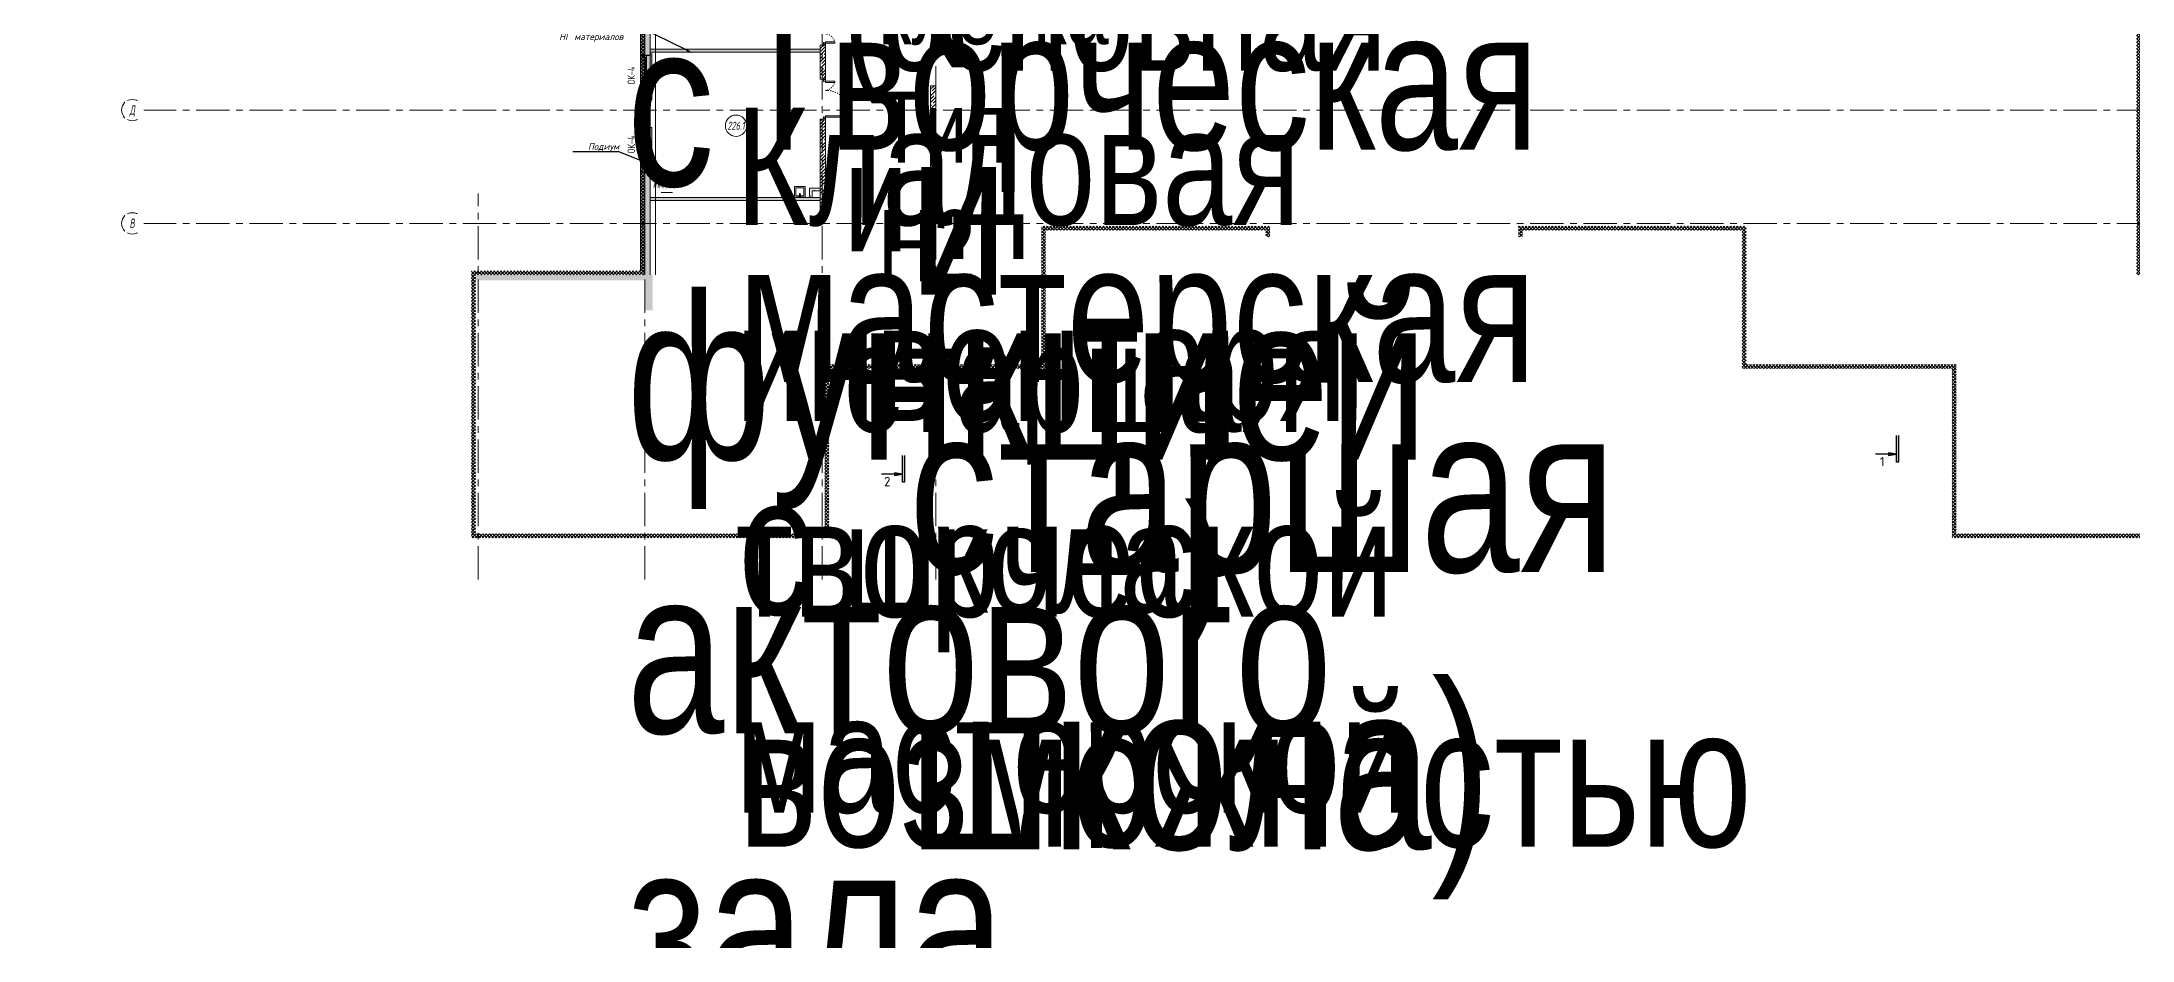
# Model space of a CAD drawing. Header units: millimetres. Extents: x 0 to 9483559, y -180456 to 305735.
# Drawn here: x 425687 to 504047, y -39063 to -5361 of the extents above; entities that cross this region are included whole.
import ezdxf
from ezdxf import colors
from ezdxf.entities.mleader import LeaderData, LeaderLine
from ezdxf.enums import TextEntityAlignment as Align
from ezdxf.math import Vec2, Vec3

# ---------------------------------------------------------------- set-up
doc = ezdxf.new("R2018")
doc.units = ezdxf.units.MM
doc.linetypes.add('ACAD_ISO03W100', pattern=[30, 12, -18])
doc.linetypes.add('CENTER', pattern=[2, 1.25, -0.25, 0.25, -0.25])
for name, color, linetype, lineweight in [('АР_Выноски АПР', 5, 'Continuous', 5), ('АР_Двери', 7, 'Continuous', 0), ('АР_Маркер экспликации', 239, 'Continuous', 13), ('АР_Навесной фасад', 250, 'Continuous', 5), ('АР_Номер помещения', 250, 'Continuous', 9), ('АР_Окна БЛОК', 250, 'Continuous', 13), ('АР_Оси', 7, 'Continuous', 25), ('АР_Отметки', 7, 'Continuous', 5), ('АР_Перегородки газоблок', 165, 'Continuous', 30), ('АР_Перегородки газоблок_Штрих', 165, 'Continuous', 5), ('АР_Подоконники', 163, 'Continuous', 9), ('АР_Разрезы', 175, 'Continuous', 9), ('АР_Сущ Несущая стена', 250, 'Continuous', 50), ('АР_Утеплитель', 250, 'Continuous', 13), ('АР_Штриховка монолит', 29, 'Continuous', 9), ('Маркировка ОКОН', 5, 'Continuous', 18), ('Сан.техника', 153, 'Continuous', 9), ('ТОНКАЯ', 253, 'Continuous', 0)]:
    doc.layers.add(name, color=color, linetype=linetype, lineweight=lineweight)
doc.layers.add('АР_Названия помещений', color=124, linetype='Continuous', lineweight=5, plot=False)
doc.layers.add('АР_Помещения_площадь', color=19, linetype='Continuous', lineweight=9, plot=False)
doc.layers.add('ТХ_сантехника', color=253, linetype='Continuous')
doc.styles.add('ISOCPEUR', font='', dxfattribs={"height": 250})
doc.styles.add('METRO-STYLE', font='isocpeur.ttf', dxfattribs={"width": 0.9, "oblique": 15})
doc.styles.add('PDF ISOCPEUR', font='isocpeur.ttf')
doc.styles.get("Standard").update_dxf_attribs({"font": 'GOST.TTF'})
doc.styles.add('ГОСТ 2.304', font='CS_Gost2304.shx', dxfattribs={"oblique": 10})
doc.styles.get('ISOCPEUR').set_extended_font_data('ISOCPEUR', italic=True)
pattern_1 = [(45, (-503057.65, 25437.69), (-61.871843, 61.871843), []), (135, (-503057.65, 25437.69), (-61.871843, -61.871843), [])]

# ---------------------------------------------------------------- blocks, each defined once
blk = doc.blocks.new('_DotSmall')
at = {"color": 0, "linetype": 'ByBlock', "const_width": 0.5}
blk.add_lwpolyline([(-0.0625, 0, 1), (0.0625, 0, 1)], format="xyb", close=True, dxfattribs=at)
blk = doc.blocks.new('Полуторная_на лестницу')
for points in [[(75, 80), (75, 1080), (125, 1080), (125, 80)], [(1375, 430), (1375, 80), (1425, 80), (1425, 430)]]:
    blk.add_lwpolyline(points, close=True)
for points in [[(0, 0), (0, 80), (20, 80), (20, 0), (0, 0)], [(20, 80), (20, 0), (90, 0), (90, 30), (75, 30), (75, 80), (20, 80)], [(1480, 80), (1480, 0), (1410, 0), (1410, 30), (1425, 30), (1425, 80), (1480, 80)], [(1500, 0), (1500, 80), (1480, 80), (1480, 0), (1500, 0)]]:
    blk.add_lwpolyline(points)
at = {"linetype": 'ACAD_ISO03W100', "ltscale": 3}
for centre, radius, start, end in [((75, 80), 1000, 0, 90), ((1465, 40), 392, 95.90754, 174.09246)]:
    blk.add_arc(centre, radius, start, end, dxfattribs=at)
blk = doc.blocks.new('*U339')
at = {"true_color": 0xffffff}
h = blk.add_hatch(color=7, dxfattribs=at)
h.dxf.hatch_style = 1
h.paths.add_polyline_path([(-1670, 210), (70, 210), (70, 140), (0, 140), (0, -220), (-1600, -220), (-1600, 140), (-1670, 140)])
for p, q in [((-1670, 210), (70, 210)), ((-1670, 210), (-1670, 140)), ((-1670, 140), (-1600, 140)), ((-1600, 0), (0, 0)), ((0, 140), (70, 140)), ((70, 210), (70, 140)), ((-1600, -70), (0, -70)), ((0, -220), (-1600, -220)), ((-1530, 0), (-1530, -70)), ((-1530, -35), (-70, -35)), ((-70, 0), (-70, -70))]:
    blk.add_line(p, q)
at = {"lineweight": 30}
for p, q in [((-1600, 140), (-1600, -220)), ((0, 140), (0, -220))]:
    blk.add_line(p, q, dxfattribs=at)
blk = doc.blocks.new('*U335')
at = {"true_color": 0xffffff}
h = blk.add_hatch(color=7, dxfattribs=at)
h.dxf.hatch_style = 1
h.paths.add_polyline_path([(-1670, 210), (70, 210), (70, 140), (0, 140), (0, -220), (-1600, -220), (-1600, 140), (-1670, 140)])
for p, q in [((-1670, 210), (70, 210)), ((-1670, 210), (-1670, 140)), ((-1670, 140), (-1600, 140)), ((-1600, 0), (0, 0)), ((0, 140), (70, 140)), ((70, 210), (70, 140)), ((-1600, -70), (0, -70)), ((0, -220), (-1600, -220)), ((-1530, 0), (-1530, -70)), ((-1530, -35), (-70, -35)), ((-70, 0), (-70, -70))]:
    blk.add_line(p, q)
at = {"lineweight": 30}
for p, q in [((-1600, 140), (-1600, -220)), ((0, 140), (0, -220))]:
    blk.add_line(p, q, dxfattribs=at)
blk = doc.blocks.new('*U332')
at = {"color": 7, "style": 'ISOCPEUR', "width": 0.7, "flags": 1}
blk.add_attdef('КАТЕГОРИЯ', (-499, -2092), '', height=250, dxfattribs=at)
at = {"layer": 'АР_Номер помещения', "color": 7, "style": 'ISOCPEUR', "width": 0.7}
blk.add_attdef('НОМЕР_ПОМЕЩЕНИЯ', text='', height=300, dxfattribs=at).set_placement((-518, 1403), align=Align.MIDDLE_CENTER)
at = {"layer": 'АР_Помещения_площадь', "color": 7, "lineweight": 30, "width": 0.7, "flags": 104}
blk.add_attdef('ИМЯ_ПОМЕЩЕНИЯ', text='', height=100, dxfattribs=at).set_placement((158, 1217), align=Align.MIDDLE_CENTER)
at = {"layer": 'АР_Помещения_площадь', "color": 7, "style": 'ISOCPEUR', "width": 0.7}
blk.add_attdef('ПЛОЩАДЬ_ПОМЕЩЕНИЯ', text='', height=200, dxfattribs=at).set_placement((-318, 583), align=Align.MIDDLE_RIGHT)
blk = doc.blocks.new('*U328')
at = {"color": 7, "style": 'ISOCPEUR', "width": 0.7, "flags": 1}
blk.add_attdef('КАТЕГОРИЯ', (-499, -2092), '', height=250, dxfattribs=at)
at = {"layer": 'АР_Номер помещения', "color": 7, "style": 'ISOCPEUR', "width": 0.7}
blk.add_attdef('НОМЕР_ПОМЕЩЕНИЯ', text='', height=300, dxfattribs=at).set_placement((-12706, 14289), align=Align.MIDDLE_CENTER)
at = {"layer": 'АР_Помещения_площадь', "color": 7, "style": 'ISOCPEUR', "width": 0.7}
blk.add_attdef('ПЛОЩАДЬ_ПОМЕЩЕНИЯ', text='', height=200, dxfattribs=at).set_placement((-12402, 13467), align=Align.MIDDLE_RIGHT)
at = {"layer": 'АР_Помещения_площадь', "color": 7, "lineweight": 30, "width": 0.7, "flags": 104}
blk.add_attdef('ИМЯ_ПОМЕЩЕНИЯ', text='', height=100, dxfattribs=at).set_placement((158, 1217), align=Align.MIDDLE_CENTER)
blk = doc.blocks.new('*U325')
at = {"color": 7, "style": 'ISOCPEUR', "width": 0.7, "flags": 1}
blk.add_attdef('КАТЕГОРИЯ', (-499, -2092), '', height=250, dxfattribs=at)
at = {"layer": 'АР_Номер помещения', "color": 7, "style": 'ISOCPEUR', "width": 0.7}
blk.add_attdef('НОМЕР_ПОМЕЩЕНИЯ', text='', height=300, dxfattribs=at).set_placement((-14595, 10538), align=Align.MIDDLE_CENTER)
at = {"layer": 'АР_Помещения_площадь', "color": 7, "style": 'ISOCPEUR', "width": 0.7}
blk.add_attdef('ПЛОЩАДЬ_ПОМЕЩЕНИЯ', text='', height=200, dxfattribs=at).set_placement((-16735, 6522), align=Align.MIDDLE_RIGHT)
at = {"layer": 'АР_Помещения_площадь', "color": 7, "lineweight": 30, "width": 0.7, "flags": 104}
blk.add_attdef('ИМЯ_ПОМЕЩЕНИЯ', text='', height=100, dxfattribs=at).set_placement((158, 1217), align=Align.MIDDLE_CENTER)
blk = doc.blocks.new('*U326')
at = {"layer": 'АР_Номер помещения', "color": 7}
blk.add_circle((-16046, 6911), 400, dxfattribs=at)
at = {"layer": 'АР_Помещения_площадь', "color": 7}
blk.add_line((-14244, 379), (-14666, 379), dxfattribs=at)
at = {"color": 7, "style": 'ISOCPEUR', "width": 0.7, "flags": 1}
blk.add_attdef('КАТЕГОРИЯ', (-499, -2092), '', height=250, dxfattribs=at)
at = {"layer": 'АР_Номер помещения', "color": 7, "style": 'ISOCPEUR', "width": 0.7}
blk.add_attdef('НОМЕР_ПОМЕЩЕНИЯ', text='', height=300, dxfattribs=at).set_placement((-16046, 6911), align=Align.MIDDLE_CENTER)
at = {"layer": 'АР_Помещения_площадь', "color": 7, "lineweight": 30, "width": 0.7, "flags": 104}
blk.add_attdef('ИМЯ_ПОМЕЩЕНИЯ', text='', height=100, dxfattribs=at).set_placement((158, 1217), align=Align.MIDDLE_CENTER)
at = {"layer": 'АР_Помещения_площадь', "color": 7, "style": 'ISOCPEUR', "width": 0.7}
blk.add_attdef('ПЛОЩАДЬ_ПОМЕЩЕНИЯ', text='', height=200, dxfattribs=at).set_placement((-14239, 625), align=Align.MIDDLE_RIGHT)
blk = doc.blocks.new('*U323')
at = {"color": 7, "style": 'ISOCPEUR', "width": 0.7, "flags": 1}
blk.add_attdef('КАТЕГОРИЯ', (-499, -2092), '', height=250, dxfattribs=at)
at = {"layer": 'АР_Номер помещения', "color": 7, "style": 'ISOCPEUR', "width": 0.7}
blk.add_attdef('НОМЕР_ПОМЕЩЕНИЯ', text='', height=300, dxfattribs=at).set_placement((-806, -3106), align=Align.MIDDLE_CENTER)
at = {"layer": 'АР_Помещения_площадь', "color": 7, "lineweight": 30, "width": 0.7, "flags": 104}
blk.add_attdef('ИМЯ_ПОМЕЩЕНИЯ', text='', height=100, dxfattribs=at).set_placement((158, 1217), align=Align.MIDDLE_CENTER)
at = {"layer": 'АР_Помещения_площадь', "color": 7, "style": 'ISOCPEUR', "width": 0.7}
blk.add_attdef('ПЛОЩАДЬ_ПОМЕЩЕНИЯ', text='', height=200, dxfattribs=at).set_placement((-568, -3814), align=Align.MIDDLE_RIGHT)
blk = doc.blocks.new('У007')
at = {"layer": 'Сан.техника', "color": 5, "linetype": 'Continuous', "lineweight": 5}
for p, q in [((-172842, 78997), (-172846, 78955)), ((-172842, 78997), (-172846, 78955)), ((-172833, 79060), (-172839, 79007)), ((-172833, 79060), (-172839, 79007)), ((-172835, 78980), (-172835, 78995)), ((-172835, 78980), (-172835, 78995)), ((-172808, 78980), (-172835, 78980)), ((-172808, 78980), (-172835, 78980)), ((-172804, 79007), (-172810, 79060)), ((-172804, 79007), (-172810, 79060)), ((-172808, 78995), (-172808, 78980)), ((-172808, 78995), (-172808, 78980)), ((-172796, 78955), (-172800, 78997)), ((-172796, 78955), (-172800, 78997))]:
    blk.add_line(p, q, dxfattribs=at)
for points in [[(-172621, 78921), (-172621, 79321), (-173021, 79321), (-173021, 78921)], [(-172671, 78980), (-172671, 79280), (-172971, 79280), (-172971, 78980)], [(-172671, 78980), (-172671, 79280), (-172971, 79280), (-172971, 78980)]]:
    blk.add_lwpolyline(points, close=True, dxfattribs=at)
for centre, radius, start, end in [((-172821, 78955), 25, 179.99969, 359.99969), ((-172821, 78955), 25, 179.99969, 359.99969), ((-172821, 78995), 21.1, 147.22867, 174.83008), ((-172821, 78995), 21.1, 147.22867, 174.83008), ((-172821, 78995), 21.1, 32.77072, 147.22867), ((-172821, 78995), 21.1, 32.77072, 147.22867), ((-172821, 78995), 13.6, 359.99969, 179.99969), ((-172821, 78995), 13.6, 359.99969, 179.99969), ((-172821, 79058), 11.2, 7.13862, 172.86077), ((-172821, 79058), 11.2, 7.13862, 172.86077), ((-172821, 78995), 21.1, 5.1693, 32.77072), ((-172821, 78995), 21.1, 5.1693, 32.77072)]:
    blk.add_arc(centre, radius, start, end, dxfattribs=at)
blk = doc.blocks.new('*U321')
at = {"layer": 'АР_Номер помещения', "color": 7}
blk.add_circle((-14561, 182), 400, dxfattribs=at)
at = {"layer": 'АР_Помещения_площадь', "color": 7}
blk.add_line((-16942, -2317), (-17365, -2317), dxfattribs=at)
at = {"color": 7, "style": 'ISOCPEUR', "width": 0.7, "flags": 1}
blk.add_attdef('КАТЕГОРИЯ', (-499, -2092), '', height=250, dxfattribs=at)
at = {"layer": 'АР_Номер помещения', "color": 7, "style": 'ISOCPEUR', "width": 0.7}
blk.add_attdef('НОМЕР_ПОМЕЩЕНИЯ', text='', height=300, dxfattribs=at).set_placement((-14561, 182), align=Align.MIDDLE_CENTER)
at = {"layer": 'АР_Помещения_площадь', "color": 7, "lineweight": 30, "width": 0.7, "flags": 104}
blk.add_attdef('ИМЯ_ПОМЕЩЕНИЯ', text='', height=100, dxfattribs=at).set_placement((158, 1217), align=Align.MIDDLE_CENTER)
at = {"layer": 'АР_Помещения_площадь', "color": 7, "style": 'ISOCPEUR', "width": 0.7}
blk.add_attdef('ПЛОЩАДЬ_ПОМЕЩЕНИЯ', text='', height=200, dxfattribs=at).set_placement((-16937, -2070), align=Align.MIDDLE_RIGHT)
blk = doc.blocks.new('A$C60573c2e')
at = {"layer": 'АР_Разрезы', "ltscale": 100}
h = blk.add_hatch(color=5, dxfattribs=at)
h.dxf.hatch_style = 1
h.paths.add_polyline_path([(59606, -71214), (59676, -71214), (59676, -72214), (59606, -72214)])
h.paths.add_polyline_path([(59306, -71864), (59606, -71914), (59306, -71914)])
h.paths.add_polyline_path([(59306, -71914), (59606, -71914), (59306, -71964)])
h = blk.add_hatch(color=5, dxfattribs=at)
h.dxf.hatch_style = 1
h.paths.add_polyline_path([(22341, -71965), (22411, -71965), (22411, -72965), (22341, -72965)])
h.paths.add_polyline_path([(22040, -72614), (22341, -72665), (22040, -72665)])
h.paths.add_polyline_path([(22040, -72665), (22341, -72665), (22040, -72715)])
at = {"layer": 'АР_Разрезы', "color": 5, "lineweight": 25, "ltscale": 100}
for p, q in [((59606, -72214), (59606, -71214)), ((59676, -71214), (59676, -72214)), ((22341, -72965), (22341, -71965)), ((22411, -71965), (22411, -72965)), ((59606, -71914), (59306, -71864)), ((59306, -71864), (59306, -71964)), ((59306, -71964), (59606, -71914)), ((22341, -72665), (22040, -72614)), ((22040, -72614), (22040, -72715)), ((22040, -72715), (22341, -72665)), ((59676, -72214), (59606, -72214)), ((22411, -72965), (22341, -72965))]:
    blk.add_line(p, q, dxfattribs=at)
blk.add_lwpolyline([(59606, -71914), (58822, -71914)], dxfattribs=at)
at = {"layer": 'АР_Разрезы', "color": 5, "lineweight": 25, "ltscale": 100, "elevation": 0}
blk.add_lwpolyline([(22341, -72665), (21557, -72665)], dxfattribs=at)
at = {"layer": 'АР_Разрезы', "color": 5, "lineweight": 25, "ltscale": 100, "char_height": 350, "width": 583.33, "attachment_point": 3, "style": 'METRO-STYLE'}
for s, insert in [('{\\Q0;\\W1;1}', (59156, -72014)), ('{\\Q0;\\W1;2}', (21891, -72765))]:
    blk.add_mtext(s, dxfattribs=dict(at, insert=insert))
blk = doc.blocks.new('АР')
at = {"layer": 'АР_Отметки', "lineweight": 9}
ml = blk.add_multileader_mtext('Standard', dxfattribs=at)
ml.set_content('+3,950', color=256, style='ISOCPEUR')
ml.set_leader_properties(color=256, linetype='Continuous', lineweight=-1)
ml.set_arrow_properties(name='DOTSMALL')
ml.build(insert=Vec2(0, 0))
ml.multileader.update_dxf_attribs({"has_text_frame": 1, "text_left_attachment_type": 4, "text_right_attachment_type": 4, "dogleg_length": 100, "arrow_head_size": 180})
ctx = ml.context
ctx.base_point, ctx.char_height, ctx.arrow_head_size, ctx.landing_gap_size, ctx.plane_origin = Vec3(535859.3, -64527.6), 250, 180, 50, Vec3(535777.9, -65795.2)
ctx.left_attachment, ctx.right_attachment = 4, 4
notes = []
notes.append((ctx, [(0, (0, 0, 0), (0, 0), (1, 0), 1, [])]))
ctx.mtext.insert, ctx.mtext.width, ctx.mtext.line_spacing_style, ctx.mtext.flow_direction = Vec3(535909.3, -64194.3), 852.697, 2, 5
ml = blk.add_multileader_mtext('Standard', dxfattribs=at)
ml.set_content('+1,975', color=256, style='ISOCPEUR')
ml.set_leader_properties(color=256, linetype='Continuous', lineweight=-1)
ml.set_arrow_properties(name='DOTSMALL')
ml.build(insert=Vec2(0, 0))
ml.multileader.update_dxf_attribs({"has_text_frame": 1, "text_left_attachment_type": 4, "text_right_attachment_type": 4, "dogleg_length": 100, "arrow_head_size": 180})
ctx = ml.context
ctx.base_point, ctx.char_height, ctx.arrow_head_size, ctx.landing_gap_size, ctx.plane_origin = Vec3(535547.2, -69638.6), 250, 180, 50, Vec3(538679.3, -70810.3)
ctx.left_attachment, ctx.right_attachment = 4, 4
notes.append((ctx, [(0, (0, 0, 0), (0, 0), (1, 0), 1, [])]))
ctx.mtext.insert, ctx.mtext.width, ctx.mtext.line_spacing_style, ctx.mtext.flow_direction = Vec3(535597.2, -69238.6), 852.697, 2, 5
ml = blk.add_multileader_mtext('Standard', dxfattribs=at)
ml.set_content('+2,410', color=256, style='ISOCPEUR')
ml.set_leader_properties(color=256, linetype='Continuous', lineweight=-1)
ml.set_arrow_properties(name='DOTSMALL')
ml.build(insert=Vec2(0, 0))
ml.multileader.update_dxf_attribs({"has_text_frame": 1, "text_left_attachment_type": 4, "text_right_attachment_type": 4, "dogleg_length": 100, "arrow_head_size": 180})
ctx = ml.context
ctx.base_point, ctx.char_height, ctx.arrow_head_size, ctx.landing_gap_size, ctx.plane_origin = Vec3(532465, -81071.4), 250, 180, 50, Vec3(530303.8, -81662.7)
ctx.left_attachment, ctx.right_attachment = 4, 4
notes.append((ctx, [(0, (0, 0, 0), (0, 0), (1, 0), 1, [])]))
ctx.mtext.insert, ctx.mtext.width, ctx.mtext.line_spacing_style, ctx.mtext.flow_direction = Vec3(532515, -80738.1), 852.697, 2, 5
for ctx, leaders in notes:
    for number, flags, end, landing, length, lines in leaders:
        leader = LeaderData()
        leader.index, (leader.has_last_leader_line, leader.has_dogleg_vector, leader.attachment_direction) = number, flags
        leader.last_leader_point, leader.dogleg_vector, leader.dogleg_length = Vec3(end), Vec3(landing), length
        for number, points, colour, breaks in lines:
            line = LeaderLine()
            line.index, line.vertices, line.color, line.breaks = number, Vec3.list(points), colors.encode_raw_color(colour), breaks
            leader.lines.append(line)
        ctx.leaders.append(leader)

msp = doc.modelspace()

# ---------------------------------------------------------------- block references
at = {"color": 12, "true_color": 0xe00000}
msp.add_blockref('АР', (0, 0), dxfattribs=at)

# ---------------------------------------------------------------- next in the draw order: hatches: boundary and pattern name
at = {"layer": 'АР_Перегородки газоблок_Штрих', "lineweight": 9, "ltscale": 100}
h = msp.add_hatch(dxfattribs=at)
h.set_pattern_fill('AR-CONC', color=256, scale=30)
h.set_pattern_definition([(50, (518904.68, -73354.69), (215.17805, -18.82564), [22.5, -247.5]), (355, (518904.68, -73354.7), (-41.6254, 225.65764), [18, -198]), (100.45144, (518922.61, -73356.26), (173.55265, 206.832), [19.12206, -210.34263]), (46.1842, (518904.68, -73294.7), (320.1724, -49.6558), [33.75, -371.25]), (96.63564, (518931.36, -73298.83), (280.3986, 292.2356), [28.6831, -315.5141]), (351.18416, (518904.68, -73294.7), (280.3986, 292.2356), [27, -297]), (21, (518934.68, -73309.69), (179.0721, -120.78567), [22.5, -247.5]), (326, (518934.68, -73309.7), (72.9946, 217.545), [18, -198]), (71.45144, (518949.6, -73319.75), (252.0667, 96.75935), [19.12206, -210.34263]), (37.5, (518904.68, -73354.69), (3.647957, 99.868156), [0, -195.6, 0, -201, 0, -198.75]), (7.5, (518904.68, -73354.69), (78.92086, 118.32351), [0, -114.6, 0, -191.1, 0, -75.75]), (327.5, (518837.78, -73354.69), (160.14673, -6.76646), [0, -75, 0, -234, 0, -310.5]), (317.5, (518807.78, -73354.69), (174.95585, 30.0315), [0, -97.5, 0, -155.4, 0, -220.5])])
h.paths.add_polyline_path([(454864, -5634), (448489, -5634), (448489, -5754), (454864, -5754)])
h = msp.add_hatch(dxfattribs=at)
h.set_pattern_fill('AR-CONC', color=256, scale=30, angle=90)
h.set_pattern_definition([(140, (516884.24, 10049.86), (18.82564, 215.17805), [22.5, -247.5]), (85, (516884.24, 10049.86), (-225.65764, -41.6254), [18, -198]), (190.45144, (516885.8, 10067.8), (-206.832, 173.55265), [19.12206, -210.3426]), (136.1842, (516824.24, 10049.86), (49.6558, 320.1724), [33.75, -371.25]), (186.63564, (516828.38, 10076.54), (-292.2356, 280.3986), [28.6831, -315.5141]), (81.18416, (516824.24, 10049.86), (-292.2356, 280.3986), [27, -297]), (111, (516839.24, 10079.86), (120.78567, 179.0721), [22.5, -247.5]), (56, (516839.24, 10079.86), (-217.545, 72.9946), [18, -198]), (161.45144, (516849.3, 10094.78), (-96.75935, 252.0667), [19.12206, -210.3426]), (127.5, (516884.24, 10049.86), (-99.86816, 3.64796), [0, -195.6, 0, -201, 0, -198.75]), (97.5, (516884.24, 10049.86), (-118.32351, 78.92086), [0, -114.6, 0, -191.1, 0, -75.75]), (57.5, (516884.24, 9982.96), (6.76646, 160.14673), [0, -75, 0, -234, 0, -310.5]), (47.5, (516884.24, 9952.96), (-30.0315, 174.95585), [0, -97.5, 0, -155.4, 0, -220.5])])
h.paths.add_polyline_path([(454464, -10850.8), (454864, -10850.8), (454864, -10950.8), (454564, -10950.8), (454564, -11200.8), (454464, -11200.8)])
h = msp.add_hatch(dxfattribs=at)
h.set_pattern_fill('AR-CONC', color=256, scale=30)
h.set_pattern_definition([(50, (518904.68, -78921.52), (215.17805, -18.82564), [22.5, -247.5]), (355, (518904.68, -78921.52), (-41.6254, 225.65764), [18, -198]), (100.45144, (518922.61, -78923.09), (173.55265, 206.832), [19.12206, -210.34263]), (46.1842, (518904.68, -78861.52), (320.1724, -49.6558), [33.75, -371.25]), (96.63564, (518931.36, -78865.66), (280.3986, 292.2356), [28.6831, -315.5141]), (351.18416, (518904.68, -78861.52), (280.3986, 292.2356), [27, -297]), (21, (518934.68, -78876.52), (179.0721, -120.78567), [22.5, -247.5]), (326, (518934.68, -78876.52), (72.9946, 217.545), [18, -198]), (71.45144, (518949.6, -78886.59), (252.0667, 96.75935), [19.12206, -210.34263]), (37.5, (518904.68, -78921.52), (3.647957, 99.868156), [0, -195.6, 0, -201, 0, -198.75]), (7.5, (518904.68, -78921.52), (78.92086, 118.32351), [0, -114.6, 0, -191.1, 0, -75.75]), (327.5, (518837.78, -78921.52), (160.14673, -6.76646), [0, -75, 0, -234, 0, -310.5]), (317.5, (518807.78, -78921.52), (174.95585, 30.0315), [0, -97.5, 0, -155.4, 0, -220.5])])
h.paths.add_polyline_path([(454864, -11200.8), (448489, -11200.8), (448489, -11320.8), (454864, -11320.8)])
at = {"layer": 'АР_Утеплитель', "lineweight": 9, "ltscale": 100}
h = msp.add_hatch(dxfattribs=at)
h.set_pattern_fill('ANSI37', color=256, scale=700)
h.set_pattern_definition(pattern_1)
h.paths.add_polyline_path([(457023.6, 24023), (456873.6, 24023), (456868.8, 23454.2), (459998.8, 23454.2), (459998.8, 20524.2), (463119, 20524.2), (463119, 12504.2), (459318.8, 12504.2), (459318.8, 12374.2), (453928.8, 12374.2), (453928.8, 3764.2), (458904, 3764.2), (458904, 7729.2), (493704, 7729.2), (493704, 3764.2), (504204, 3764.2), (504204, -14105.8), (510554, -14105.8), (510554, -23815.8), (497454, -23815.8), (497454, -17465.8), (489574, -17465.8), (489574, -12275.8), (481038.7, -12275.8), (481038.7, -12675.8), (481188.7, -12675.8), (481188.7, -12425.8), (489424, -12425.8), (489424, -17615.8), (497304, -17615.8), (497304, -23965.8), (510704, -23965.8), (510704, -13955.8), (504354, -13955.8), (504354, 3914.2), (493854, 3914.2), (493854, 7879.2), (458754, 7879.2), (458754, 3914.2), (454078.8, 3914.2), (454078.8, 12224.2), (459468.8, 12224.2), (459468.8, 12354.2), (463269, 12354.2), (463269, 20674.2), (460148.8, 20674.2), (460148.8, 23604.2), (457018.8, 23604.2)])
h.paths.add_polyline_path([(456868.8, 25663), (457018.8, 25663), (457018.8, 26804.4), (457168.8, 26804.4), (457168.8, 26954.4), (456868.8, 26954.4)])
h = msp.add_hatch(dxfattribs=at)
h.set_pattern_fill('ANSI37', color=256, scale=700)
h.set_pattern_definition(pattern_1)
h.paths.add_polyline_path([(441939, -14105.8), (448289, -14105.8), (448289, 3124.2), (441288.8, 3124.2), (441288.8, 4844.2), (441138.8, 4844.2), (441138.8, 2974.2), (448139, 2974.2), (448139, -13955.8), (441789, -13955.8), (441789, -23965.8), (455189, -23965.8), (455189, -17615.8), (463309, -17615.8), (463309, -12425.8), (471576.4, -12425.8), (471576.4, -12675.8), (471726.4, -12675.8), (471726.4, -12275.8), (463159, -12275.8), (463159, -17465.8), (455039, -17465.8), (455039, -23815.8), (441939, -23815.8)])
at = {"layer": 'АР_Штриховка монолит', "lineweight": 9, "ltscale": 100}
h = msp.add_hatch(dxfattribs=at)
h.set_pattern_fill('ANSI35', color=256, scale=700)
h.set_pattern_definition([(45, (-509548.83, 86284.06), (-123.743687, 123.743687), []), (45, (-509425.08, 86284.06), (-123.743687, 123.743687), [218.75, -43.75, 0, -43.75])])
h.paths.add_polyline_path([(448488.9, 3564.2), (448288.9, 3564.2), (448288.9, -14105.8), (441939, -14105.8), (441939, -14305.8), (442139, -14305.8), (448289, -14305.8), (448289, -15431.7), (448589, -15431.7), (448589, -14105.8), (448489, -14105.8)])
h = msp.add_hatch(dxfattribs=at)
h.set_pattern_fill('ANSI35', color=256, scale=700)
h.set_pattern_definition([(45, (-519338.83, 91799.06), (-123.743687, 123.743687), []), (45, (-519215.08, 91799.06), (-123.743687, 123.743687), [218.75, -43.75, 0, -43.75])])
h.paths.add_polyline_path([(455064, -5484.6), (454864, -5484.6), (454864, -6760.8), (455064, -6760.8)])
h = msp.add_hatch(dxfattribs=at)
h.set_pattern_fill('ANSI35', color=256, scale=700)
h.set_pattern_definition([(45, (-515198.83, 87305.18), (-123.743687, 123.743687), []), (45, (-515075.08, 87305.18), (-123.743687, 123.743687), [218.75, -43.75, 0, -43.75])])
h.paths.add_polyline_path([(459204, -7013.4), (459004, -7013.4), (459004, -11254.7), (459204, -11254.7)])
h = msp.add_hatch(dxfattribs=at)
h.set_pattern_fill('ANSI35', color=256, scale=700)
h.set_pattern_definition([(45, (-519338.83, 83394.06), (-123.743687, 123.743687), []), (45, (-519215.08, 83394.06), (-123.743687, 123.743687), [218.75, -43.75, 0, -43.75])])
h.paths.add_polyline_path([(455064, -8260.8), (454864, -8260.8), (454864, -11680.8), (455064, -11680.8)])

# ---------------------------------------------------------------- next in the draw order: linework, layer by layer
at = {"layer": 'АР_Навесной фасад', "lineweight": 9, "ltscale": 100}
for p, q in [((448129, -13945.8), (448129, 2964.2)), ((448139, -13955.8), (448139, 2974.2))]:
    msp.add_line(p, q, dxfattribs=at)
at = {"layer": 'АР_Оси', "linetype": 'CENTER', "lineweight": 9, "ltscale": 1000}
for p, q in [((459204, -25527.1), (459204, 8780.4)), ((448289, -25527.1), (448289, 8356.8)), ((454939, -25527.1), (454939, 3855.4)), ((429475.2, -7925.8), (513072.4, -7925.8)), ((442039, -25527.1), (442039, -11049)), ((429475.2, -12175.8), (513072.4, -12175.8))]:
    msp.add_line(p, q, dxfattribs=at)
at = {"layer": 'АР_Оси', "lineweight": 9, "ltscale": 0.5}
for centre in [(429075.2, -7925.8), (429075.2, -12175.8)]:
    msp.add_circle(centre, 400, dxfattribs=at)
at = {"layer": 'АР_Перегородки газоблок', "lineweight": 9, "ltscale": 100}
for points in [[(448489, -5634), (454864, -5634)], [(448489, -5754), (454864, -5754)], [(448489, -11200.8), (454864, -11200.8)], [(448489, -11320.8), (454864, -11320.8)]]:
    msp.add_lwpolyline(points, dxfattribs=at)
msp.add_lwpolyline([(454864, -10850.8), (454464, -10850.8), (454464, -11200.8), (454564, -11200.8), (454564, -10950.8), (454864, -10950.8)], close=True, dxfattribs=at)
at = {"layer": 'АР_Подоконники', "lineweight": 9, "ltscale": 100}
for p, q in [((448689, -6093.8), (448689, 3044.6)), ((448689, -14105.8), (448689, -5780.8))]:
    msp.add_line(p, q, dxfattribs=at)
at = {"layer": 'АР_Сущ Несущая стена', "lineweight": 9, "ltscale": 100}
for p, q in [((448289, -14105.8), (448289, 3764.2)), ((448489, -14105.8), (448489, 3564.2)), ((454864, -6760.8), (454864, -5484.6)), ((454864, -5484.6), (455064, -5484.6)), ((455064, -6760.8), (455064, -5484.6)), ((454864, -6760.8), (455064, -6760.8)), ((459004, -7013.4), (459004, -11254.7)), ((459004, -7013.4), (459204, -7013.4)), ((459204, -7013.4), (459204, -11254.7)), ((454864, -11680.8), (454864, -8260.8)), ((454864, -8260.8), (455064, -8260.8)), ((455064, -11680.8), (455064, -8260.8))]:
    msp.add_line(p, q, dxfattribs=at)

# ---------------------------------------------------------------- next in the draw order: block references
at = {"layer": 'АР_Двери', "lineweight": 9, "rotation": 270}
msp.add_blockref('Полуторная_на лестницу', (454984, -3984.6), dxfattribs=at)
at = {"layer": 'АР_Двери', "lineweight": 9, "xscale": -1, "rotation": 270}
msp.add_blockref('Полуторная_на лестницу', (454984, -8260.8), dxfattribs=at)
at = {"layer": 'АР_Маркер экспликации', "lineweight": 9}
ref = msp.add_blockref('*U332', (457845.8, 34273.3), dxfattribs=at)
lines = msp.add_mtext('\\W0.8000;Коридор и рекреация (основная и старшая школа)', dxfattribs={"layer": 'АР_Названия помещений', "insert": (458192.8, 32998.7), "char_height": 6239.8, "width": 926.94, "attachment_point": 1})
ref.add_attrib('ИМЯ_ПОМЕЩЕНИЯ', '', (458192.8, 32998.7), dxfattribs={"flags": 104}).embed_mtext(lines)
at = {"layer": 'АР_Маркер экспликации', "color": 7, "lineweight": 9}
ref = msp.add_blockref('*U323', (456486.7, 22175.5), dxfattribs=at)
lines = msp.add_mtext('\\W0.8000;Коридор и рекреация (основная и старшая школа)', dxfattribs={"layer": 'АР_Названия помещений', "insert": (455746.7, 17956), "char_height": 4065.63, "width": 363.33, "attachment_point": 1})
ref.add_attrib('ИМЯ_ПОМЕЩЕНИЯ', '', (455746.7, 17956), dxfattribs={"flags": 104}).embed_mtext(lines)
ref = msp.add_blockref('*U328', (459768.2, 3662.9), dxfattribs=at)
lines = msp.add_mtext('\\W0.8000;Многофункциональное пространство с функцией актового зала (с эстрадой в уровне пола)', dxfattribs={"layer": 'АР_Названия помещений', "insert": (447608.9, 15921.2), "char_height": 6157.775, "width": 926.94, "attachment_point": 1})
ref.add_attrib('ИМЯ_ПОМЕЩЕНИЯ', '', (447608.9, 15921.2), dxfattribs={"flags": 104}).embed_mtext(lines)
ref = msp.add_blockref('*U326', (473014.9, -4059.3), dxfattribs=at)
ref.add_attrib('НОМЕР_ПОМЕЩЕНИЯ', '201', dxfattribs={"layer": 'АР_Номер помещения', "color": 7, "height": 300, "style": 'ISOCPEUR', "width": 0.7}).set_placement((456969.2, 2852), align=Align.MIDDLE_CENTER)
lines = msp.add_mtext('\\W0.8000;Лестничная клетка Тип Н2', dxfattribs={"layer": 'АР_Названия помещений', "insert": (457041.2, 1657), "char_height": 2666.311, "width": 926.94, "attachment_point": 1})
ref.add_attrib('ИМЯ_ПОМЕЩЕНИЯ', '', (457041.2, 1657), dxfattribs={"flags": 104}).embed_mtext(lines)
ref.add_attrib('ПЛОЩАДЬ_ПОМЕЩЕНИЯ', '#####', dxfattribs={"layer": 'АР_Помещения_площадь', "color": 7, "height": 200, "style": 'ISOCPEUR', "width": 0.7}).set_placement((458776.1, -3434), align=Align.MIDDLE_RIGHT)
ref = msp.add_blockref('*U325', (466274, -11610.9), dxfattribs=at)
lines = msp.add_mtext('\\W0.8000;Творческая мастерская с возможностью разделения трансформируемой перегородкой на два помещения', dxfattribs={"layer": 'АР_Названия помещений', "insert": (451788.8, -4185.5), "char_height": 5228.0139, "width": 926.94, "attachment_point": 1})
ref.add_attrib('ИМЯ_ПОМЕЩЕНИЯ', '', (451788.8, -4185.5), dxfattribs={"flags": 104}).embed_mtext(lines)
ref = msp.add_blockref('*U321', (466274, -8692.3), dxfattribs=at)
ref.add_attrib('НОМЕР_ПОМЕЩЕНИЯ', '226.1', dxfattribs={"layer": 'АР_Номер помещения', "color": 7, "height": 300, "style": 'ISOCPEUR', "width": 0.7}).set_placement((451713.3, -8509.9), align=Align.MIDDLE_CENTER)
lines = msp.add_mtext('\\W0.8000;Кладовая инвентаря творческой мастерской', dxfattribs={"layer": 'АР_Названия помещений', "insert": (451694.3, -7832.5), "char_height": 4406.675, "width": 926.94, "attachment_point": 1})
ref.add_attrib('ИМЯ_ПОМЕЩЕНИЯ', '', (451694.3, -7832.5), dxfattribs={"flags": 104}).embed_mtext(lines)
ref.add_attrib('ПЛОЩАДЬ_ПОМЕЩЕНИЯ', '#####', dxfattribs={"layer": 'АР_Помещения_площадь', "color": 7, "height": 200, "style": 'ISOCPEUR', "width": 0.7}).set_placement((449336.6, -10762.4), align=Align.MIDDLE_RIGHT)
at = {"layer": 'АР_Окна БЛОК', "lineweight": 9, "rotation": 270}
for name, p in [('*U335', (448349, -7480.8)), ('*U339', (448349, -10250.8))]:
    msp.add_blockref(name, p, dxfattribs=at)
at = {"layer": 'ТОНКАЯ', "color": 31, "lineweight": 9, "ltscale": 100, "true_color": 0xfecc66}
msp.add_blockref('A$C60573c2e', (435608.9, 51080.3), dxfattribs=at)
at = {"layer": 'ТХ_сантехника', "lineweight": 9}
msp.add_blockref('У007', (626926.5, -90116.3), dxfattribs=at)

# ---------------------------------------------------------------- next in the draw order: texts
at = {"layer": 'Маркировка ОКОН', "lineweight": 9, "char_height": 275.423, "attachment_point": 7, "rotation": 90, "style": 'PDF ISOCPEUR'}
for insert in [(447923.6, -6963), (447923.6, -9545.6)]:
    msp.add_mtext('{\\W0.8;ОК-4}', dxfattribs=dict(at, insert=insert))

# ---------------------------------------------------------------- next in the draw order: leaders
at = {"layer": 'АР_Выноски АПР', "lineweight": 9}
ml = msp.add_multileader_mtext('Standard', dxfattribs=at)
ml.set_content('Трансформируемая перегородка из НГ материалов', color=256, style='ISOCPEUR')
ml.set_leader_properties()
ml.build(insert=Vec2(0, 0))
ml.multileader.update_dxf_attribs({"text_left_attachment_type": 6, "text_right_attachment_type": 6, "dogleg_length": 26, "arrow_head_size": 250})
ctx = ml.context
ctx.base_point, ctx.char_height, ctx.arrow_head_size, ctx.landing_gap_size, ctx.plane_origin = Vec3(444110.5, -4540), 250, 250, 25, Vec3(450340, -5770.8)
ctx.left_attachment, ctx.right_attachment = 6, 6
notes = []
notes.append((ctx, [(1, (1, 1, 0), (447543.7, -4540), (-1, 0), 401.1, [(0, [(450089.2, -5787.3)], 256, [])])]))
ctx.mtext.insert, ctx.mtext.width, ctx.mtext.flow_direction = Vec3(445078.8, -4215), 2890.635, 5
ml = msp.add_multileader_mtext('Standard', dxfattribs=at)
ml.set_content('Трансформируемая перегородка из НГ материалов', color=256, style='ISOCPEUR')
ml.set_leader_properties()
ml.build(insert=Vec2(0, 0))
ml.multileader.update_dxf_attribs({"text_left_attachment_type": 6, "text_right_attachment_type": 6, "dogleg_length": 26, "arrow_head_size": 250})
ctx = ml.context
ctx.base_point, ctx.char_height, ctx.arrow_head_size, ctx.landing_gap_size, ctx.plane_origin = Vec3(444110.5, -4540), 250, 250, 25, Vec3(450340, -5770.8)
ctx.left_attachment, ctx.right_attachment = 6, 6
notes.append((ctx, [(1, (1, 1, 0), (447543.7, -4540), (-1, 0), 401.1, [(0, [(450089.2, -5787.3)], 256, [])])]))
ctx.mtext.insert, ctx.mtext.width, ctx.mtext.flow_direction = Vec3(445078.8, -4215), 2890.635, 5
ml = msp.add_multileader_mtext('Standard', dxfattribs=at)
ml.set_content('Подиум', color=256, style='ISOCPEUR')
ml.set_leader_properties()
ml.build(insert=Vec2(0, 0))
ml.multileader.update_dxf_attribs({"text_left_attachment_type": 6, "text_right_attachment_type": 6, "dogleg_length": 26, "arrow_head_size": 250})
ctx = ml.context
ctx.base_point, ctx.char_height, ctx.arrow_head_size, ctx.landing_gap_size, ctx.plane_origin = Vec3(445743.4, -9490.1), 250, 250, 25, Vec3(450458.3, -10720.8)
ctx.left_attachment, ctx.right_attachment = 6, 6
notes.append((ctx, [(1, (1, 1, 0), (447321, -9490.1), (-1, 0), 401.1, [(0, [(450139.7, -10608.6)], 256, [])])]))
ctx.mtext.insert, ctx.mtext.width, ctx.mtext.flow_direction = Vec3(446159.9, -9165.1), 2890.635, 5
for ctx, leaders in notes:
    for number, flags, end, landing, length, lines in leaders:
        leader = LeaderData()
        leader.index, (leader.has_last_leader_line, leader.has_dogleg_vector, leader.attachment_direction) = number, flags
        leader.last_leader_point, leader.dogleg_vector, leader.dogleg_length = Vec3(end), Vec3(landing), length
        for number, points, colour, breaks in lines:
            line = LeaderLine()
            line.index, line.vertices, line.color, line.breaks = number, Vec3.list(points), colors.encode_raw_color(colour), breaks
            leader.lines.append(line)
        ctx.leaders.append(leader)

# ---------------------------------------------------------------- next in the draw order: texts
at = {"layer": 'АР_Оси', "lineweight": 9, "char_height": 350, "attachment_point": 1, "line_spacing_factor": 1.149209, "style": 'ГОСТ 2.304', "bg_fill": 2}
for s, insert in [('{\\W0.8;Д}', (428975.4, -7748.1)), ('{\\W0.8;В}', (428975.4, -11998.1))]:
    msp.add_mtext(s, dxfattribs=dict(at, insert=insert))

doc.saveas('drawing.dxf')
